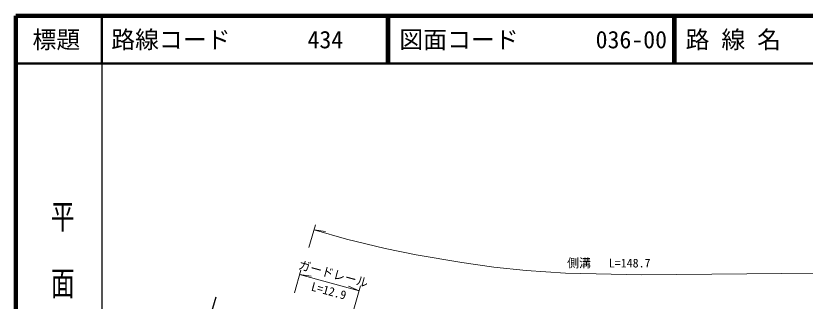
# Model space of a CAD drawing. Units: millimetres at full size, sheet at 1:1000; details may follow other scales. Extents: x 40000 to 680000, y 20000 to 380000.
# Drawn here: x 40000 to 205444, y 320099 to 380000 of the extents above; entities that cross this region are included whole.
import ezdxf
from ezdxf.enums import TextEntityAlignment as Align

# ---------------------------------------------------------------- set-up
doc = ezdxf.new("R2010")
doc.units = ezdxf.units.MM
doc.header["$LTSCALE"] = 1000
for name, color, linetype, lineweight in [('M-BMK-OTRS', 5, 'Continuous', 25), ('M-STR-HTXT', 7, 'Continuous', 13), ('M-TTL', 2, 'Continuous', 140), ('M-TTL-BAND', 7, 'Continuous', 25), ('M-TTL-LINE', 7, 'Continuous', 50)]:
    doc.layers.add(name, color=color, linetype=linetype, lineweight=lineweight)
doc.layers.add('M-TTL-TXT', color=7, linetype='Continuous')
doc.styles.add('@ＭＳ ゴシック', font='')
doc.styles.add('ＭＳ ゴシック', font='')
doc.styles.get('@ＭＳ ゴシック').set_extended_font_data('@MS Gothic')
doc.styles.get('ＭＳ ゴシック').set_extended_font_data('MS Gothic')

msp = doc.modelspace()

# ---------------------------------------------------------------- linework, layer by layer
at = {"layer": 'M-BMK-OTRS'}
msp.add_line((81916, 320926), (66939, 269569), dxfattribs=at)
at = {"layer": 'M-STR-HTXT'}
for p, q in [((101437, 331358), (102786, 336111)), ((102499, 335100), (104930, 334757)), ((98401, 321827), (99763, 326652)), ((99491, 325686), (111973, 322302)), ((99491, 325686), (101926, 325379)), ((111973, 322302), (109716, 323268)), ((112266, 323299), (110840, 318459))]:
    msp.add_line(p, q, dxfattribs=at)
msp.add_lwpolyline([(102499, 335100), (109326, 333137), (117409, 331183), (123876, 329830), (133511, 328215), (140165, 327238), (146971, 326561), (155179, 325997), (171190, 325633), (237275, 326255)], dxfattribs=at)
at = {"layer": 'M-TTL'}
for p, q in [((40000, 380000), (40000, 20000)), ((680000, 380000), (40000, 380000))]:
    msp.add_line(p, q, dxfattribs=at)
at = {"layer": 'M-TTL-BAND'}
msp.add_line((58000, 370000), (58000, 20000), dxfattribs=at)
at = {"layer": 'M-TTL-LINE'}
for p, q in [((58000, 380000), (58000, 370000)), ((117750, 380000), (117750, 370000)), ((118250, 380000), (118250, 370000)), ((177750, 380000), (177750, 370000)), ((178250, 380000), (178250, 370000)), ((40000, 370000), (680000, 370000))]:
    msp.add_line(p, q, dxfattribs=at)

# ---------------------------------------------------------------- texts
at = {"layer": 'M-STR-HTXT', "style": 'ＭＳ ゴシック'}
msp.add_text('側溝   L=148.7', height=1833, dxfattribs=at).set_placement((164282, 326635), align=Align.BOTTOM_CENTER)
for s, p in [('ガードレール', (106184, 324408)), ('L=12.9', (105222, 320860))]:
    msp.add_text(s, height=1833, rotation=344.835, dxfattribs=at).set_placement(p, align=Align.BOTTOM_CENTER)
at = {"layer": 'M-TTL-BAND', "style": '@ＭＳ ゴシック', "width": 1.4}
msp.add_text('平  面  図', height=3666, rotation=270, dxfattribs=at).set_placement((49777, 306475), align=Align.MIDDLE_RIGHT)
at = {"layer": 'M-TTL-TXT', "style": 'ＭＳ ゴシック'}
msp.add_text('標題', height=3666, dxfattribs=at).set_placement((48500, 375000), align=Align.MIDDLE_CENTER)
for s, p in [('路線コード', (60000, 375000)), ('路 線 名', (180380, 375000)), ('434', (101142, 375000)), ('図面コード', (120380, 375000)), ('036-00', (161521, 375000))]:
    msp.add_text(s, height=3666, dxfattribs=at).set_placement(p, align=Align.MIDDLE_LEFT)

doc.saveas('drawing.dxf')
